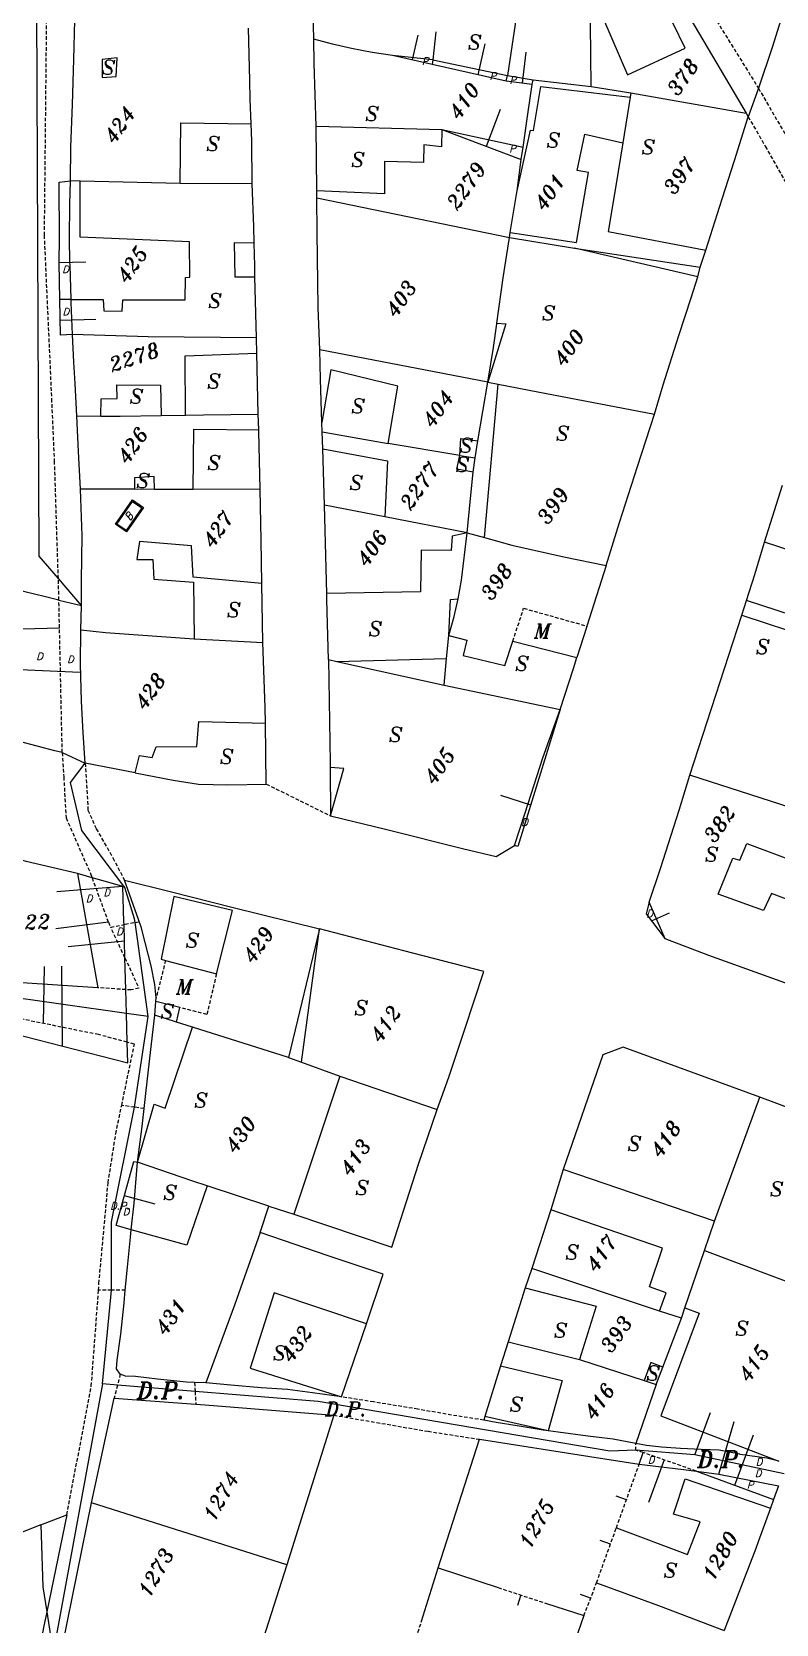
# Model space of a CAD drawing. Extents: x -334462 to -332769, y -29481 to -26664.
# Drawn here: x -333820.6 to -333769.2, y -28860.7 to -28750.7 of the extents above; entities that cross this region are included whole.
import ezdxf
from ezdxf.enums import TextEntityAlignment as Align

# ---------------------------------------------------------------- set-up
doc = ezdxf.new("R2010")
doc.units = 0
doc.header["$MEASUREMENT"] = 0
doc.linetypes.add('HIDDEN', pattern=[0.375, 0.25, -0.125])
for name, color, linetype in [('17', 7, 'CONTINUOUS'), ('18', 7, 'CONTINUOUS'), ('CADASTRAL$AREA', 7, 'CONTINUOUS'), ('DP$DIVIDING$LINE', 7, 'CONTINUOUS'), ('EASEMENT$BOUNDA$', 7, 'CONTINUOUS'), ('ENC$$ST$$A$$TEXT', 7, 'CONTINUOUS'), ('ENCRO$$AREA$TEXT', 7, 'CONTINUOUS'), ('ENCROACHED$WALL', 7, 'CONTINUOUS'), ('MAP$SHEET$BOUND$', 7, 'CONTINUOUS'), ('PARCEL$BOUNDARY', 7, 'CONTINUOUS'), ('PARCEL$NUMBER', 7, 'CONTINUOUS'), ('SECTION$$A$', 7, 'CONTINUOUS'), ('STRUC$$FOOTPRINT', 7, 'CONTINUOUS')]:
    doc.layers.add(name, color=color, linetype=linetype)
doc.styles.add('ITALICT', font='ITALICT', dxfattribs={"height": 0.2})

# ---------------------------------------------------------------- blocks, each defined once
blk = doc.blocks.new('BASSIN')
at = {"layer": 'CADASTRAL$AREA', "color": 7, "linetype": 'Continuous'}
for points in [[(-1.95, 0.92), (2.17, 0.93), (2.17, -0.93), (-1.95, -0.93)], [(-1.82, 0.77), (2.01, 0.77), (2.01, -0.77), (-1.82, -0.77)]]:
    blk.add_lwpolyline(points, close=True, dxfattribs=at)
at = {"layer": 'CADASTRAL$AREA', "color": 7, "linetype": 'Continuous', "style": 'ITALICT'}
blk.add_text('B', height=1, rotation=359.9999, dxfattribs=at).set_placement((0, 0), align=Align.MIDDLE)

msp = doc.modelspace()

# ---------------------------------------------------------------- linework, layer by layer
at = {"layer": '17', "color": 1, "linetype": 'Continuous'}
msp.add_line((-333786.83, -28858.68), (-333787.06, -28859.4), dxfattribs=at)
at = {"layer": '18', "color": 1, "linetype": 'Continuous'}
for p, q in [((-333779.53, -28852.12), (-333780.23, -28851.86)), ((-333780.63, -28855.17), (-333781.34, -28854.92)), ((-333782, -28858.91), (-333782.71, -28858.65))]:
    msp.add_line(p, q, dxfattribs=at)
at = {"layer": 'DP$DIVIDING$LINE', "color": 2, "linetype": 'HIDDEN'}
for p, q in [((-333818.75, -28789.96), (-333818.79, -28788.48)), ((-333818.52, -28800.5), (-333818.75, -28789.96)), ((-333815.17, -28812.56), (-333814.25, -28812.38)), ((-333813.49, -28812.23), (-333813.2, -28812.17)), ((-333814.19, -28814.67), (-333815.17, -28812.56)), ((-333814.13, -28816.87), (-333816.07, -28816.74)), ((-333813.52, -28824.99), (-333814.41, -28824.87)), ((-333812.86, -28825.09), (-333813.52, -28824.99)), ((-333815.12, -28837.63), (-333816.01, -28837.64)), ((-333814.16, -28837.63), (-333815.12, -28837.63)), ((-333814.7, -28844.2), (-333814.93, -28845.1)), ((-333814.51, -28843.43), (-333814.7, -28844.2)), ((-333809.37, -28844.01), (-333809.34, -28844.63)), ((-333809.34, -28844.63), (-333809.29, -28845.51)), ((-333778.88, -28848.69), (-333778.87, -28848.21)), ((-333778.36, -28848.85), (-333778.88, -28848.69)), ((-333774.69, -28850.13), (-333778.36, -28848.85))]:
    msp.add_line(p, q, dxfattribs=at)
at = {"layer": 'DP$DIVIDING$LINE', "color": 30, "linetype": 'HIDDEN'}
msp.add_line((-333804.42, -28802.67), (-333799.97, -28804.87), dxfattribs=at)
at = {"layer": 'DP$DIVIDING$LINE', "color": 2, "linetype": 'HIDDEN'}
for points in [[(-333818.79, -28788.48), (-333819.05, -28780.43), (-333819.23, -28776.26), (-333819.75, -28764.77), (-333819.53, -28743.36), (-333819.39, -28732.44)], [(-333770.4, -28754.61), (-333768.08, -28758.6), (-333766.12, -28762), (-333763.74, -28766.09)], [(-333771.11, -28756.58), (-333769.93, -28758.62), (-333768.48, -28761.19), (-333765.67, -28766.1), (-333764.39, -28768.34)], [(-333818.52, -28800.5), (-333818.42, -28802.18), (-333818.25, -28805.01), (-333816.54, -28808.92), (-333816.46, -28809.14)], [(-333816.93, -28801.23), (-333816.74, -28804.48), (-333816.17, -28805.76), (-333815.02, -28807.77), (-333814.21, -28809.32)], [(-333816.46, -28809.14), (-333815.33, -28812.22), (-333815.17, -28812.56)], [(-333814.25, -28812.38), (-333814.18, -28812.36), (-333813.49, -28812.23)], [(-333814.19, -28814.67), (-333813.22, -28816.77), (-333813.76, -28816.89), (-333814.13, -28816.87)], [(-333814.03, -28820.5), (-333816.01, -28819.98), (-333823.63, -28818.44)], [(-333814.41, -28824.87), (-333813.53, -28820.63), (-333814.03, -28820.5)], [(-333816.01, -28837.64), (-333815.98, -28837.16), (-333815.35, -28830.22), (-333814.82, -28826.83), (-333814.41, -28824.87)], [(-333818.2, -28853.15), (-333816.51, -28844.25), (-333816.01, -28837.64)], [(-333789.39, -28846.61), (-333791.61, -28846.26), (-333793.94, -28845.85), (-333797, -28845.35), (-333799.21, -28845)], [(-333799.76, -28846.26), (-333793.24, -28847.38), (-333789.69, -28847.93)]]:
    msp.add_lwpolyline(points, dxfattribs=at)
at = {"layer": 'EASEMENT$BOUNDA$', "color": 3, "linetype": 'HIDDEN'}
msp.add_line((-333811.38, -28814.85), (-333812.03, -28817.43), dxfattribs=at)
for points in [[(-333787.38, -28792.81), (-333786.63, -28790.53), (-333782.26, -28791.76)], [(-333807.86, -28815.79), (-333808.52, -28818.58), (-333810.39, -28818.11)]]:
    msp.add_lwpolyline(points, dxfattribs=at)
at = {"layer": 'ENC$$ST$$A$$TEXT', "color": 1, "linetype": 'Continuous'}
for p, q in [((-333794.31, -28752.65), (-333793.92, -28750.95)), ((-333789.77, -28753.69), (-333789.28, -28751.54)), ((-333786.72, -28754.27), (-333786.45, -28752.11)), ((-333789.2, -28758.62), (-333788.23, -28756.05)), ((-333818.65, -28770.62), (-333816.19, -28770.57)), ((-333818.71, -28791.91), (-333823.97, -28792.03)), ((-333817.29, -28794.96), (-333823.89, -28794.68)), ((-333814.33, -28809.75), (-333818.89, -28810.12)), ((-333815.33, -28812.22), (-333818.96, -28812.68)), ((-333777.8, -28812.11), (-333776.54, -28811.56)), ((-333814.22, -28813.52), (-333818.11, -28813.92)), ((-333819.82, -28819.21), (-333819.74, -28815.28)), ((-333818.5, -28820.77), (-333818.55, -28815.24)), ((-333814.23, -28831.1), (-333812.12, -28831.67))]:
    msp.add_line(p, q, dxfattribs=at)
at = {"layer": 'ENCRO$$AREA$TEXT', "color": 5, "linetype": 'Continuous'}
for p, q in [((-333818.73, -28766.64), (-333816.89, -28766.61)), ((-333786.14, -28804.12), (-333788.21, -28803.47)), ((-333774.79, -28849), (-333773.71, -28846.08)), ((-333773.13, -28850.33), (-333772.08, -28846.69)), ((-333772.03, -28851.11), (-333770.75, -28847.63)), ((-333776.92, -28849.36), (-333778, -28852.29))]:
    msp.add_line(p, q, dxfattribs=at)
at = {"layer": 'ENCROACHED$WALL', "color": 5, "linetype": 'Continuous'}
for p, q in [((-333778.64, -28849.65), (-333778.36, -28848.85)), ((-333774.69, -28850.13), (-333769.35, -28852.09))]:
    msp.add_line(p, q, dxfattribs=at)
for points in [[(-333818.68, -28769.21), (-333818.73, -28766.66), (-333818.73, -28766.54), (-333818.72, -28765.08), (-333818.73, -28761.09), (-333817.96, -28761)], [(-333784.1, -28797.52), (-333787.03, -28806.99), (-333787.27, -28806.92)]]:
    msp.add_lwpolyline(points, dxfattribs=at)
at = {"layer": 'MAP$SHEET$BOUND$', "color": 6, "linetype": 'Continuous'}
for p, q in [((-333817.2, -28790.33), (-333818.79, -28788.48)), ((-333812.58, -28818.72), (-333814.08, -28818.51)), ((-333813.52, -28824.99), (-333812.58, -28818.72)), ((-333815.73, -28844.11), (-333815.12, -28837.63)), ((-333814.7, -28844.2), (-333815.73, -28844.11)), ((-333809.34, -28844.63), (-333814.7, -28844.2))]:
    msp.add_line(p, q, dxfattribs=at)
for points in [[(-333818.79, -28788.48), (-333820.12, -28786.94), (-333820.31, -28743.7), (-333822.23, -28736.21), (-333821.89, -28731.78)], [(-333813.49, -28812.23), (-333813.53, -28811.99), (-333814.2, -28809.82), (-333817.16, -28805.87), (-333817.95, -28802.56), (-333816.93, -28801.23)], [(-333812.58, -28818.72), (-333813.31, -28813.36), (-333813.49, -28812.23)], [(-333814.08, -28818.51), (-333823.17, -28817.23), (-333827.15, -28816.8)], [(-333815.12, -28837.63), (-333815.11, -28832.95), (-333815.1, -28832.79), (-333813.52, -28824.99)], [(-333815.73, -28844.11), (-333819.18, -28862.79), (-333819.81, -28865.02), (-333820.44, -28869.94), (-333821.42, -28893.6), (-333822.27, -28924.73), (-333823.61, -28941.34), (-333823.2, -28955.37)], [(-333778.88, -28848.69), (-333780.68, -28848.75), (-333800.82, -28845.32), (-333809.34, -28844.63)], [(-333768.63, -28850.31), (-333774.79, -28849), (-333778.88, -28848.69)]]:
    msp.add_lwpolyline(points, dxfattribs=at)
at = {"layer": 'PARCEL$BOUNDARY', "color": 2, "linetype": 'HIDDEN'}
for p, q in [((-333777.82, -28742.65), (-333770.4, -28754.61)), ((-333780.22, -28854.04), (-333778.64, -28849.65)), ((-333781.59, -28857.84), (-333780.22, -28854.04)), ((-333788.4, -28858.17), (-333785.05, -28859.27)), ((-333782.46, -28860.11), (-333781.59, -28857.84)), ((-333794.16, -28861.98), (-333793.69, -28860.5))]:
    msp.add_line(p, q, dxfattribs=at)
at = {"layer": 'PARCEL$BOUNDARY', "color": 7, "linetype": 'Continuous'}
for p, q in [((-333777.43, -28745.88), (-333771.26, -28756.33)), ((-333801.14, -28751.23), (-333801.23, -28747.12)), ((-333792.7, -28750.71), (-333792.9, -28752.65)), ((-333792.9, -28752.65), (-333795.69, -28752.34)), ((-333792.9, -28752.65), (-333787.74, -28753.74)), ((-333787.74, -28753.74), (-333785.98, -28754.04)), ((-333786.03, -28754.36), (-333785.98, -28754.04)), ((-333785.98, -28754.04), (-333781.97, -28754.48)), ((-333781.97, -28754.48), (-333779.22, -28754.92)), ((-333779.27, -28755.22), (-333779.78, -28758.38)), ((-333779.22, -28754.92), (-333779.27, -28755.22)), ((-333779.22, -28754.92), (-333771.26, -28756.33)), ((-333770.4, -28754.61), (-333771.11, -28756.58)), ((-333771.26, -28756.33), (-333771.11, -28756.58)), ((-333800.97, -28757.23), (-333792.29, -28757.46)), ((-333800.93, -28761.69), (-333800.97, -28757.23)), ((-333792.29, -28757.46), (-333786.66, -28758.69)), ((-333787.07, -28761.7), (-333786.8, -28759.53)), ((-333786.8, -28759.53), (-333786.66, -28758.69)), ((-333817.27, -28761.02), (-333817.96, -28761)), ((-333810.37, -28761.19), (-333817.27, -28761.02)), ((-333805.4, -28761.22), (-333810.37, -28761.19)), ((-333800.92, -28762.19), (-333800.93, -28761.69)), ((-333800.92, -28762.19), (-333787.61, -28764.93)), ((-333787.61, -28764.93), (-333787.55, -28764.58)), ((-333787.61, -28764.93), (-333783.11, -28765.65)), ((-333783.11, -28765.65), (-333774.44, -28766.98)), ((-333774.44, -28766.98), (-333774.03, -28765.79)), ((-333774.6, -28767.63), (-333774.44, -28766.98)), ((-333805.09, -28771.85), (-333805.2, -28767.63)), ((-333805.07, -28772.91), (-333805.09, -28771.85)), ((-333804.97, -28777.12), (-333805.07, -28772.91)), ((-333789.11, -28774.92), (-333800.72, -28772.69)), ((-333789.8, -28778.97), (-333789.11, -28774.92)), ((-333789.11, -28774.92), (-333788.38, -28775.06)), ((-333817.5, -28777.24), (-333815.86, -28777.25)), ((-333811.68, -28777.21), (-333810, -28777.19)), ((-333804.94, -28778.2), (-333804.97, -28777.12)), ((-333800.56, -28778.35), (-333800.58, -28777.69)), ((-333800.5, -28779.52), (-333800.56, -28778.35)), ((-333800.56, -28778.35), (-333796, -28779.14)), ((-333791.05, -28779.97), (-333796, -28779.14)), ((-333789.97, -28780.14), (-333789.8, -28778.97)), ((-333800.39, -28783.4), (-333800.5, -28779.52)), ((-333791.05, -28779.97), (-333789.97, -28780.14)), ((-333790.11, -28781.12), (-333789.97, -28780.14)), ((-333813.53, -28782.31), (-333817.26, -28782.3)), ((-333812.14, -28782.32), (-333813.53, -28782.31)), ((-333809.46, -28782.33), (-333812.14, -28782.32)), ((-333804.84, -28782.3), (-333809.46, -28782.33)), ((-333769.98, -28785.97), (-333768.73, -28782.03)), ((-333800.24, -28789.5), (-333800.39, -28783.4)), ((-333796.22, -28784.21), (-333800.39, -28783.4)), ((-333790.53, -28785.33), (-333796.22, -28784.21)), ((-333790.53, -28785.33), (-333789.33, -28785.65)), ((-333780.93, -28787.58), (-333782.26, -28791.76)), ((-333804.65, -28792.89), (-333804.72, -28788.83)), ((-333771.56, -28791), (-333771.23, -28789.99)), ((-333775.14, -28802.06), (-333771.56, -28791)), ((-333771.56, -28791), (-333764.68, -28793.28)), ((-333809.4, -28792.63), (-333804.65, -28792.89)), ((-333791.96, -28794), (-333791.8, -28792.41)), ((-333800.11, -28794.07), (-333799.53, -28794.2)), ((-333799.53, -28794.2), (-333792.13, -28795.85)), ((-333792.13, -28795.85), (-333791.96, -28794)), ((-333792.13, -28795.85), (-333784.1, -28797.52)), ((-333804.42, -28802.67), (-333804.48, -28798.47)), ((-333813.47, -28801.89), (-333816.93, -28801.23)), ((-333800.01, -28801.53), (-333799.97, -28804.87)), ((-333763.78, -28805.73), (-333775.14, -28802.06)), ((-333817.47, -28808.85), (-333816.07, -28816.74)), ((-333776.85, -28813.37), (-333777.96, -28810.83)), ((-333800.74, -28812.67), (-333802.88, -28821.57)), ((-333812.12, -28818.63), (-333812.05, -28817.7)), ((-333812.05, -28817.7), (-333812.03, -28817.43)), ((-333810.62, -28819.11), (-333812.12, -28818.63)), ((-333809.51, -28819.46), (-333810.62, -28819.11)), ((-333802.88, -28821.57), (-333809.51, -28819.46)), ((-333802.88, -28821.57), (-333801.98, -28821.88)), ((-333801.98, -28821.88), (-333799.33, -28822.84)), ((-333799.33, -28822.84), (-333802.52, -28832.38)), ((-333799.33, -28822.84), (-333792.61, -28825.16)), ((-333773.43, -28832.86), (-333770.31, -28824.29)), ((-333783.9, -28829.3), (-333784.76, -28832.09)), ((-333773.43, -28832.86), (-333783.9, -28829.3)), ((-333804.23, -28831.82), (-333808.51, -28830.42)), ((-333804.85, -28833.65), (-333804.23, -28831.82)), ((-333804.23, -28831.82), (-333802.52, -28832.38)), ((-333784.76, -28832.09), (-333786.06, -28836.13)), ((-333774.12, -28834.89), (-333773.43, -28832.86)), ((-333775.48, -28838.86), (-333774.12, -28834.89)), ((-333774.12, -28834.89), (-333764.09, -28838.68)), ((-333786.06, -28836.13), (-333786.52, -28837.46)), ((-333777.24, -28839.07), (-333786.06, -28836.13)), ((-333786.52, -28837.46), (-333787.71, -28841.2)), ((-333775.73, -28839.56), (-333775.48, -28838.86)), ((-333799.21, -28845), (-333797.49, -28839.95)), ((-333775.73, -28839.56), (-333777.24, -28839.07)), ((-333777.01, -28842.95), (-333775.73, -28839.56)), ((-333787.71, -28841.2), (-333788.23, -28842.86)), ((-333787.71, -28841.2), (-333782.77, -28842.42)), ((-333788.23, -28842.86), (-333789.31, -28846.36)), ((-333782.77, -28842.42), (-333778.3, -28843.87)), ((-333777.46, -28844.15), (-333777.01, -28842.95)), ((-333808.59, -28844.04), (-333809.37, -28844.01)), ((-333777.46, -28844.15), (-333778.87, -28848.21)), ((-333778.3, -28843.87), (-333777.46, -28844.15)), ((-333816.49, -28852.32), (-333814.93, -28845.1)), ((-333814.93, -28845.1), (-333809.29, -28845.51)), ((-333799.76, -28846.26), (-333802.99, -28856.6)), ((-333789.31, -28846.36), (-333789.39, -28846.61)), ((-333792.53, -28856.81), (-333789.69, -28847.93)), ((-333769.35, -28852.09), (-333769.57, -28852.69)), ((-333769.01, -28851.14), (-333769.35, -28852.09)), ((-333819.99, -28853.84), (-333818.2, -28853.15)), ((-333818.2, -28853.15), (-333819.59, -28859.85)), ((-333818.49, -28862.07), (-333816.49, -28852.32)), ((-333802.99, -28856.6), (-333816.49, -28852.32)), ((-333819.99, -28853.84), (-333825.8, -28856.11)), ((-333802.99, -28856.6), (-333804.81, -28862.29)), ((-333793.69, -28860.5), (-333792.53, -28856.81)), ((-333792.53, -28856.81), (-333788.4, -28858.17)), ((-333785.05, -28859.27), (-333782.46, -28860.11)), ((-333782.46, -28860.11), (-333784.82, -28866.83))]:
    msp.add_line(p, q, dxfattribs=at)
for points in [[(-333787.01, -28743.94), (-333787.43, -28748.49), (-333786.99, -28748.65), (-333787.74, -28753.74)], [(-333767.18, -28744.43), (-333768.09, -28747.42), (-333769.43, -28751.73), (-333770.4, -28754.61)], [(-333781.97, -28754.48), (-333782.02, -28750.16), (-333782.05, -28747.02)], [(-333817.96, -28761), (-333817.93, -28758.69), (-333817.82, -28755.74), (-333817.73, -28752.63), (-333817.65, -28749.9), (-333817.6, -28748.85)], [(-333805.46, -28757.08), (-333805.52, -28755.36), (-333805.55, -28754.07), (-333805.65, -28750.47)], [(-333795.69, -28752.34), (-333797.1, -28752.15), (-333798.53, -28751.86), (-333799.85, -28751.57), (-333801.14, -28751.23)], [(-333800.97, -28757.23), (-333801.11, -28752.9), (-333801.14, -28751.23)], [(-333786.66, -28758.69), (-333786.33, -28756.39), (-333786.03, -28754.36)], [(-333805.4, -28761.22), (-333805.41, -28758.24), (-333805.46, -28757.08)], [(-333774.03, -28765.79), (-333772.91, -28762.26), (-333772.06, -28759.61), (-333771.11, -28756.58)], [(-333779.78, -28758.38), (-333780.26, -28761.36), (-333780.79, -28764.51), (-333774.03, -28765.79)], [(-333817.91, -28769.21), (-333817.98, -28766.83), (-333817.99, -28766.65), (-333818.02, -28764.96), (-333818, -28762.61), (-333817.96, -28761)], [(-333805.26, -28765.31), (-333805.28, -28764.15), (-333805.4, -28761.22)], [(-333787.55, -28764.58), (-333787.09, -28761.82), (-333787.07, -28761.7)], [(-333800.72, -28772.69), (-333800.83, -28769.75), (-333800.91, -28764.57), (-333800.92, -28762.19)], [(-333788.48, -28770.84), (-333788.04, -28767.71), (-333787.61, -28764.93)], [(-333805.2, -28767.63), (-333805.22, -28766.87), (-333805.26, -28765.31)], [(-333777.58, -28777.13), (-333776.98, -28775.09), (-333775.91, -28771.7), (-333775.04, -28769.08), (-333774.6, -28767.63)], [(-333817.82, -28771.63), (-333817.9, -28769.41), (-333817.91, -28769.21)], [(-333817.5, -28777.24), (-333817.62, -28775.01), (-333817.71, -28773.52), (-333817.82, -28771.63)], [(-333805.09, -28771.85), (-333812.58, -28771.78), (-333817.82, -28771.63)], [(-333789.11, -28774.92), (-333788.72, -28772.51), (-333788.49, -28770.88), (-333788.48, -28770.84)], [(-333800.58, -28777.69), (-333800.66, -28774.71), (-333800.72, -28772.69)], [(-333788.38, -28775.06), (-333785.65, -28775.58), (-333777.58, -28777.13)], [(-333817.26, -28782.3), (-333817.4, -28779.71), (-333817.5, -28777.24)], [(-333815.86, -28777.25), (-333814.51, -28777.26), (-333811.68, -28777.21)], [(-333810, -28777.19), (-333808.75, -28777.16), (-333804.97, -28777.12)], [(-333780.93, -28787.58), (-333780, -28784.6), (-333778.77, -28780.74), (-333777.58, -28777.13)], [(-333804.84, -28782.3), (-333804.93, -28778.31), (-333804.94, -28778.2)], [(-333790.53, -28785.33), (-333790.3, -28782.95), (-333790.11, -28781.12)], [(-333817.2, -28790.33), (-333817.18, -28788.62), (-333817.15, -28785.52), (-333817.26, -28782.3)], [(-333804.72, -28788.83), (-333804.78, -28785.82), (-333804.84, -28782.3)], [(-333791.16, -28789.88), (-333790.93, -28788.58), (-333790.53, -28785.33)], [(-333789.33, -28785.65), (-333787.45, -28786.17), (-333783.86, -28786.98), (-333780.93, -28787.58)], [(-333771.23, -28789.99), (-333770.66, -28788.2), (-333769.98, -28785.97)], [(-333763.54, -28788.03), (-333765.09, -28787.56), (-333769.98, -28785.97)], [(-333800.11, -28794.07), (-333800.23, -28789.94), (-333800.24, -28789.5)], [(-333791.8, -28792.41), (-333791.42, -28791.1), (-333791.16, -28789.88)], [(-333817.23, -28792.03), (-333815.52, -28792.21), (-333809.4, -28792.63)], [(-333782.26, -28791.76), (-333782.26, -28791.78), (-333782.95, -28793.94)], [(-333804.48, -28798.47), (-333804.5, -28797.39), (-333804.65, -28792.89)], [(-333800.11, -28794.07), (-333800.01, -28801.2), (-333800.01, -28801.53)], [(-333784.1, -28797.52), (-333783.18, -28794.68), (-333782.95, -28793.94)], [(-333787.27, -28806.92), (-333786.52, -28804.66), (-333785.31, -28800.85), (-333784.1, -28797.52)], [(-333813.47, -28801.89), (-333810.86, -28802.4), (-333809.11, -28802.69), (-333807.07, -28802.72), (-333804.42, -28802.67)], [(-333777.96, -28810.83), (-333777.16, -28808.51), (-333775.89, -28804.48), (-333775.14, -28802.06)], [(-333799.97, -28804.87), (-333796.09, -28805.8), (-333790.86, -28807.12), (-333788.54, -28807.68), (-333787.27, -28806.92)], [(-333817.47, -28808.85), (-333821.02, -28808.01), (-333821.32, -28807.94)], [(-333813.2, -28812.17), (-333813.25, -28812.02), (-333814.21, -28809.32)], [(-333814.21, -28809.32), (-333811.05, -28810.1), (-333806.79, -28811.18), (-333800.74, -28812.67)], [(-333812.03, -28817.43), (-333812.11, -28816.52), (-333812.38, -28815.22), (-333812.79, -28813.62), (-333813.07, -28812.54), (-333813.2, -28812.17)], [(-333792.61, -28825.16), (-333791.81, -28822.91), (-333790.72, -28819.68), (-333789.38, -28815.62), (-333794.92, -28814.19), (-333800.74, -28812.67)], [(-333768.01, -28816.61), (-333773.84, -28814.52), (-333776.85, -28813.37)], [(-333816.07, -28816.74), (-333824.09, -28816.22), (-333826.65, -28816.05), (-333826.94, -28816.03)], [(-333812.86, -28825.09), (-333812.77, -28824.25), (-333812.47, -28821.6), (-333812.12, -28818.63)], [(-333770.31, -28824.29), (-333775.03, -28822.57), (-333779.74, -28820.85), (-333781.16, -28821.37), (-333783.9, -28829.3)], [(-333764.09, -28838.68), (-333760.72, -28829.67), (-333761.52, -28827.56), (-333770.31, -28824.29)], [(-333813.31, -28828.78), (-333813, -28826.32), (-333812.86, -28825.09)], [(-333802.52, -28832.38), (-333795.75, -28834.67), (-333793.89, -28828.93), (-333792.61, -28825.16)], [(-333813.76, -28833.47), (-333813.56, -28831.61), (-333813.31, -28828.78)], [(-333808.51, -28830.42), (-333809.49, -28830.09), (-333813.31, -28828.78)], [(-333814.16, -28837.63), (-333814, -28836.03), (-333813.81, -28833.97), (-333813.76, -28833.47)], [(-333804.85, -28833.65), (-333806.61, -28838.67), (-333808.59, -28844.04)], [(-333797.49, -28839.95), (-333796.33, -28836.53), (-333800.13, -28835.26), (-333804.85, -28833.65)], [(-333814.51, -28843.43), (-333814.76, -28843.06), (-333814.72, -28842.47), (-333814.48, -28840.67), (-333814.24, -28838.51), (-333814.16, -28837.63)], [(-333809.37, -28844.01), (-333809.94, -28843.98), (-333811.93, -28843.77), (-333813.45, -28843.59), (-333814.14, -28843.58), (-333814.51, -28843.43)], [(-333799.21, -28845), (-333801.22, -28844.71), (-333802.96, -28844.49), (-333804.77, -28844.37), (-333806.87, -28844.2), (-333808.59, -28844.04)], [(-333809.29, -28845.51), (-333808.65, -28845.56), (-333799.76, -28846.26)], [(-333784.93, -28847.34), (-333785.29, -28847.29), (-333787.07, -28847.01), (-333788.52, -28846.78), (-333789.39, -28846.61)], [(-333778.87, -28848.21), (-333780.45, -28847.92), (-333781.23, -28847.83), (-333782.2, -28847.72), (-333784.25, -28847.43), (-333784.93, -28847.34)], [(-333789.69, -28847.93), (-333782.06, -28849.13), (-333778.64, -28849.65)], [(-333768.99, -28849.44), (-333769.83, -28849.24), (-333771.66, -28848.97), (-333771.68, -28848.96), (-333773.12, -28848.69), (-333774.35, -28848.64), (-333775.78, -28848.56), (-333777.09, -28848.48), (-333778.14, -28848.35), (-333778.87, -28848.21)], [(-333778.64, -28849.65), (-333775.59, -28850.02), (-333774.69, -28850.13)], [(-333774.69, -28850.13), (-333773.13, -28850.33), (-333769.01, -28851.14)], [(-333769.57, -28852.69), (-333770.42, -28855.02), (-333770.58, -28855.47), (-333772.76, -28861.13)], [(-333781.59, -28857.84), (-333777.3, -28859.41), (-333772.76, -28861.13)], [(-333819.59, -28859.85), (-333819.81, -28860.92), (-333819.94, -28861.56), (-333820.17, -28862.74)]]:
    msp.add_lwpolyline(points, dxfattribs=at)
at = {"layer": 'SECTION$$A$', "color": 7, "linetype": 'Continuous'}
msp.add_line((-333817.23, -28792.03), (-333817.2, -28790.33), dxfattribs=at)
msp.add_lwpolyline([(-333816.93, -28801.23), (-333817.07, -28799.13), (-333817.19, -28796.95), (-333817.26, -28794.4), (-333817.23, -28792.03)], dxfattribs=at)
at = {"layer": 'STRUC$$FOOTPRINT', "color": 1, "linetype": 'Continuous'}
for p, q in [((-333775.47, -28751.85), (-333777.28, -28748.12)), ((-333814.8, -28753.8), (-333814.73, -28752.51)), ((-333792.95, -28752.96), (-333795.69, -28752.34)), ((-333792.9, -28752.65), (-333792.95, -28752.96)), ((-333787.83, -28754.13), (-333792.95, -28752.96)), ((-333787.83, -28754.13), (-333787.74, -28753.74)), ((-333786.03, -28754.36), (-333787.83, -28754.13)), ((-333792.29, -28757.46), (-333786.8, -28759.53)), ((-333774.6, -28767.63), (-333783.11, -28765.65)), ((-333817.91, -28769.21), (-333818.68, -28769.21)), ((-333789.33, -28785.65), (-333788.38, -28775.06)), ((-333818.75, -28789.96), (-333817.2, -28790.33)), ((-333787.38, -28792.81), (-333782.95, -28793.94)), ((-333799.53, -28794.2), (-333791.96, -28794)), ((-333818.52, -28800.5), (-333816.93, -28801.23)), ((-333816.46, -28809.14), (-333817.47, -28808.85)), ((-333769.51, -28810.23), (-333770.04, -28811.4)), ((-333814.19, -28814.67), (-333814.25, -28812.38)), ((-333801.98, -28821.88), (-333800.74, -28812.67)), ((-333814.13, -28816.87), (-333814.19, -28814.67)), ((-333811.38, -28814.85), (-333807.86, -28815.79)), ((-333814.08, -28818.51), (-333814.13, -28816.87)), ((-333810.39, -28818.11), (-333812.05, -28817.7)), ((-333814.03, -28820.5), (-333814.08, -28818.51)), ((-333810.62, -28819.11), (-333810.39, -28818.11)), ((-333784.93, -28847.34), (-333789.31, -28846.36))]:
    msp.add_line(p, q, dxfattribs=at)
for points in [[(-333777.28, -28748.12), (-333781.12, -28749.85), (-333779.45, -28753.68), (-333775.47, -28751.85)], [(-333814.73, -28752.51), (-333815.77, -28752.62), (-333815.77, -28753.87), (-333814.8, -28753.8)], [(-333787.07, -28761.7), (-333786.16, -28757.5), (-333785.95, -28757.53), (-333785.45, -28754.48), (-333779.27, -28755.22)], [(-333810.37, -28761.19), (-333810.33, -28757), (-333805.46, -28757.08)], [(-333792.29, -28757.46), (-333792.31, -28758.65), (-333793.53, -28758.52), (-333793.56, -28759.75), (-333796.25, -28759.66), (-333796.25, -28761.9), (-333800.93, -28761.69)], [(-333787.55, -28764.58), (-333782.98, -28765.27), (-333782.14, -28760.42), (-333782.94, -28760.29), (-333782.39, -28757.78), (-333779.78, -28758.38)], [(-333817.91, -28769.21), (-333815.68, -28769.21), (-333815.65, -28769.99), (-333814.38, -28770.01), (-333814.33, -28769.22), (-333810.02, -28769.23), (-333809.99, -28767.69), (-333809.7, -28767.66), (-333809.73, -28765.21), (-333817.29, -28764.9), (-333817.27, -28761.02)], [(-333805.26, -28765.31), (-333806.63, -28765.28), (-333806.59, -28767.63), (-333805.2, -28767.63)], [(-333817.82, -28771.63), (-333818.63, -28771.67), (-333818.68, -28769.21)], [(-333788.48, -28770.84), (-333787.85, -28770.89), (-333789.11, -28774.92)], [(-333810, -28777.19), (-333810.02, -28773.1), (-333805.07, -28772.91)], [(-333815.86, -28777.25), (-333815.84, -28776.07), (-333814.73, -28776.03), (-333814.74, -28775.1), (-333811.72, -28775.12), (-333811.68, -28777.21)], [(-333796, -28779.14), (-333795.33, -28775.19), (-333799.96, -28774.07), (-333800.58, -28777.69)], [(-333809.46, -28782.33), (-333809.42, -28778.17), (-333804.94, -28778.2)], [(-333791.05, -28779.97), (-333790.96, -28778.81), (-333789.8, -28778.97)], [(-333800.5, -28779.52), (-333796.03, -28780.35), (-333796.22, -28784.21)], [(-333790.11, -28781.12), (-333791.24, -28780.92), (-333791.05, -28779.97)], [(-333812.14, -28782.32), (-333812.16, -28781.42), (-333813.52, -28781.51), (-333813.53, -28782.31)], [(-333804.72, -28788.83), (-333809.48, -28788.37), (-333809.58, -28786.21), (-333813.18, -28785.91), (-333813.37, -28787.15), (-333812.26, -28787.15), (-333812.18, -28788.53), (-333809.45, -28788.73), (-333809.4, -28792.63)], [(-333790.53, -28785.33), (-333791.56, -28785.54), (-333791.65, -28786.55), (-333793.71, -28786.52), (-333793.76, -28789.39), (-333800.24, -28789.5)], [(-333763.54, -28788.03), (-333764.8, -28792.09), (-333771.23, -28789.99)], [(-333818.75, -28789.96), (-333819.96, -28789.67), (-333820.16, -28789.62), (-333822.15, -28789.14)], [(-333791.8, -28792.41), (-333791.69, -28789.93), (-333791.16, -28789.88)], [(-333791.8, -28792.41), (-333790.55, -28792.74), (-333790.81, -28793.8), (-333787.94, -28794.49), (-333787.38, -28792.81)], [(-333813.47, -28801.89), (-333813.18, -28800.71), (-333812.31, -28800.84), (-333812.03, -28800.09), (-333809.22, -28800.07), (-333809.09, -28798.36), (-333804.48, -28798.47)], [(-333818.52, -28800.5), (-333819.04, -28800.37), (-333821.47, -28799.74)], [(-333799.97, -28804.87), (-333799.05, -28801.59), (-333800.01, -28801.53)], [(-333770.04, -28811.4), (-333773.18, -28810.28), (-333772.16, -28807.79), (-333771.69, -28807.92), (-333771.21, -28806.78), (-333766.46, -28808.54), (-333767.49, -28810.99), (-333769.51, -28810.23)], [(-333814.25, -28812.38), (-333814.26, -28812.18), (-333814.33, -28809.75), (-333815.54, -28809.4), (-333816.46, -28809.14)], [(-333807.86, -28815.79), (-333806.76, -28811.41), (-333810.8, -28810.44), (-333811.68, -28814.77), (-333811.38, -28814.85)], [(-333777.96, -28810.83), (-333778.16, -28811.64), (-333776.85, -28813.37)], [(-333823.62, -28819.92), (-333823.19, -28820.03), (-333823, -28819.62), (-333813.99, -28821.92), (-333814.03, -28820.5)], [(-333813.31, -28828.78), (-333812.16, -28824.79), (-333811.4, -28825.07), (-333809.51, -28819.46)], [(-333813.76, -28833.47), (-333814.7, -28833.19), (-333814.79, -28833.17), (-333814.65, -28832.65), (-333813.58, -28828.74), (-333813.31, -28828.78)], [(-333808.51, -28830.42), (-333809.91, -28834.52), (-333813.76, -28833.47)], [(-333777.24, -28839.07), (-333776.79, -28837.82), (-333777.92, -28837.4), (-333777.04, -28834.72), (-333784.76, -28832.09)], [(-333786.52, -28837.46), (-333781.61, -28838.74), (-333782.77, -28842.42)], [(-333797.49, -28839.95), (-333803.87, -28837.81), (-333805.54, -28843.01), (-333799.21, -28845)], [(-333775.48, -28838.86), (-333774.49, -28839.21), (-333777.15, -28846.31), (-333771.5, -28848.48), (-333768.99, -28849.44)], [(-333788.23, -28842.86), (-333783.97, -28843.86), (-333784.93, -28847.34)], [(-333777.01, -28842.95), (-333777.85, -28842.62), (-333778.3, -28843.87)], [(-333780.22, -28854.04), (-333775.3, -28855.89), (-333774.44, -28853.64), (-333776.27, -28853.1), (-333775.46, -28850.66), (-333769.57, -28852.69)], [(-333819.99, -28853.84), (-333819.86, -28858.12), (-333819.59, -28859.85)], [(-333819.59, -28859.85), (-333819.2, -28862.41), (-333820.17, -28862.74)]]:
    msp.add_lwpolyline(points, dxfattribs=at)

# ---------------------------------------------------------------- block references
at = {"layer": 'EASEMENT$BOUNDA$', "color": 7, "linetype": 'Continuous', "xscale": 0.500001506349979, "yscale": 0.500001506349979, "rotation": 55.23896972919865}
msp.add_blockref('BASSIN', (-333813.91, -28784.19), dxfattribs=at)

# ---------------------------------------------------------------- texts
at = {"layer": 'DP$DIVIDING$LINE', "color": 4, "linetype": 'Continuous', "style": 'ITALICT'}
for height, p in [(0.5, (-333814.54, -28831.81)), (1.15, (-333811.68, -28844.55)), (1, (-333798.89, -28845.84)), (1.15, (-333772.95, -28849.31))]:
    msp.add_text('D.P.', height=height, dxfattribs=at).set_placement(p, align=Align.MIDDLE)
at = {"layer": 'EASEMENT$BOUNDA$', "color": 3, "linetype": 'Continuous', "style": 'ITALICT'}
for p in [(-333785.31, -28792.1), (-333810.05, -28816.68)]:
    msp.add_text('M', height=1, dxfattribs=at).set_placement(p, align=Align.MIDDLE)
at = {"layer": 'ENC$$ST$$A$$TEXT', "color": 1, "linetype": 'Continuous', "style": 'ITALICT'}
for s, p in [('P', (-333793.43, -28752.74)), ('P', (-333788.75, -28753.77)), ('P', (-333787.38, -28754.05)), ('P', (-333787.4, -28758.79)), ('D', (-333818.27, -28770.04)), ('D', (-333820.08, -28793.85)), ('D', (-333817.95, -28794.06)), ('D', (-333815.44, -28810.16)), ('D', (-333816.66, -28810.57)), ('D', (-333777.92, -28811.61)), ('D', (-333814.56, -28812.86)), ('D', (-333814.11, -28832.21))]:
    msp.add_text(s, height=0.5, dxfattribs=at).set_placement(p, align=Align.MIDDLE)
at = {"layer": 'ENCRO$$AREA$TEXT', "color": 5, "linetype": 'Continuous', "style": 'ITALICT'}
for s, p in [('D', (-333818.29, -28767.12)), ('D', (-333786.56, -28805.3)), ('D', (-333777.82, -28849.36)), ('D', (-333770.36, -28849.49)), ('P', (-333770.97, -28851.09)), ('D', (-333770.42, -28850.28))]:
    msp.add_text(s, height=0.5, dxfattribs=at).set_placement(p, align=Align.MIDDLE)
at = {"layer": 'PARCEL$NUMBER', "color": 7, "linetype": 'Continuous', "style": 'ITALICT'}
for s, rotation, p in [('378', 55.2388, (-333775.62, -28753.83)), ('410', 55.2388, (-333790.76, -28755.49)), ('424', 55.2388, (-333814.58, -28757.16)), ('397', 55.2388, (-333775.86, -28760.65)), ('2279', 55.2388, (-333790.6, -28761.34)), ('401', 55.2388, (-333784.85, -28761.78)), ('425', 55.2388, (-333813.7, -28766.79)), ('403', 55.2388, (-333795.12, -28769.14)), ('400', 55.2388, (-333783.51, -28772.53)), ('404', 55.2388, (-333792.57, -28776.77)), ('426', 55.2388, (-333813.67, -28779.28)), ('2277', 55.2388, (-333793.82, -28782.07)), ('399', 55.2388, (-333784.6, -28783.44)), ('427', 55.2388, (-333807.77, -28785.07)), ('406', 55.2388, (-333797.12, -28786.38)), ('398', 55.2388, (-333788.49, -28788.68)), ('428', 55.2388, (-333812.46, -28796.26)), ('405', 55.2388, (-333792.46, -28801.43)), ('382', 55.2388, (-333773.08, -28805.42)), ('1122', 2.1037, (-333821.13, -28812.22)), ('429', 55.2388, (-333804.99, -28813.77)), ('412', 55.2388, (-333796.19, -28819.24)), ('430', 55.2388, (-333806.21, -28826.88)), ('418', 55.2388, (-333776.83, -28827.19)), ('413', 55.2388, (-333798.28, -28828.45)), ('417', 55.2388, (-333781.27, -28835.08)), ('431', 55.2388, (-333811.05, -28839.47)), ('393', 55.2388, (-333780.22, -28840.66)), ('432', 55.2388, (-333802.33, -28841.34)), ('415', 55.2388, (-333770.73, -28842.68)), ('416', 55.2388, (-333781.41, -28845.3)), ('1274', 60.7133, (-333807.57, -28851.87)), ('1275', 60.7133, (-333785.75, -28853.76)), ('1280', 60.7133, (-333773.06, -28855.98)), ('1273', 60.7133, (-333812.06, -28857.13))]:
    msp.add_text(s, height=1, rotation=rotation, dxfattribs=at).set_placement(p, align=Align.MIDDLE)
at = {"layer": 'PARCEL$NUMBER', "color": 1, "linetype": 'Continuous', "style": 'ITALICT'}
msp.add_text('2278', height=1, rotation=18.7358, dxfattribs=at).set_placement((-333813.54, -28773.18), align=Align.MIDDLE)
at = {"layer": 'STRUC$$FOOTPRINT', "color": 1, "linetype": 'Continuous', "style": 'ITALICT'}
for p in [(-333790.01, -28751.43), (-333815.32, -28753.17), (-333797.1, -28756.36), (-333808.09, -28758.44), (-333784.57, -28758.2), (-333778.01, -28758.67), (-333798.08, -28759.55), (-333807.96, -28769.28), (-333784.9, -28770.13), (-333808.03, -28774.84), (-333813.39, -28775.89), (-333798.07, -28776.56), (-333783.93, -28778.45), (-333790.59, -28779.28), (-333808.03, -28780.47), (-333790.85, -28780.6), (-333812.93, -28781.71), (-333798.2, -28781.86), (-333806.66, -28790.64), (-333796.88, -28791.95), (-333770.1, -28793.19), (-333786.73, -28794.34), (-333795.47, -28799.25), (-333807.15, -28800.77), (-333773.63, -28807.52), (-333809.52, -28813.46), (-333811.25, -28818.37), (-333797.86, -28818.13), (-333808.93, -28824.51), (-333778.97, -28827.5), (-333797.79, -28830.55), (-333811.06, -28830.88), (-333769.14, -28830.64), (-333783.27, -28835.01), (-333784.07, -28840.41), (-333771.54, -28840.27), (-333803.49, -28841.97), (-333777.68, -28843.36), (-333787.13, -28845.52), (-333776.48, -28856.98)]:
    msp.add_text('S', height=1, dxfattribs=at).set_placement(p, align=Align.MIDDLE)

doc.saveas('drawing.dxf')
